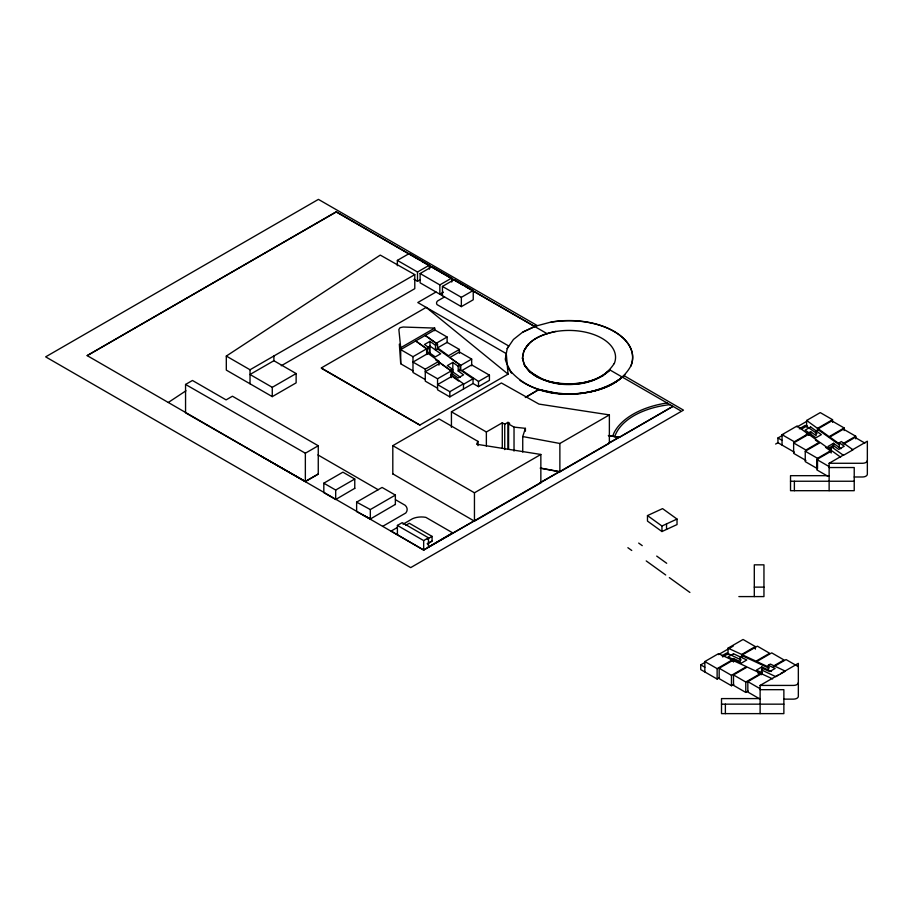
<?xml version="1.0" encoding="UTF-8"?>
<svg xmlns="http://www.w3.org/2000/svg" width="913" height="913" viewBox="0 0 913 913"><rect width="100%" height="100%" fill="white"/><g stroke="black" fill="none" stroke-linecap="round" stroke-linejoin="round"><path stroke-width="1.37" d="M444.551 296.93L437.589 300.948A7.03 4.051 0 0 0 437.076 304.622L508.724 345.993L507.206 348.595L505.425 358.444C503.919 360.658 517.66 382.695 508.199 368.122M522.498 358.295L523.822 350.752L528.399 344.235M522.738 452.061L522.738 436.551L525.409 428.345L514.03 427.113L508.575 423.974L508.575 449.367M392.807 474.03L392.807 445.658L439.085 418.941L477.956 441.39L476.597 444.243L540.85 454.457L540.85 482.829L474.452 521.163L392.807 473.87M399.346 344.133L400.704 363.648M614.244 363.454C598.574 388.173 562.157 388.527 537.757 377.103M555.869 331.362C544.182 333.873 530.647 338.209 524.849 349.519M528.148 344.589L528.627 343.893M609.873 369.993L604.942 374.216M580.314 393.594C596.463 391.346 612.828 386.325 624.891 374.878M609.393 370.53C586.545 389.748 543.965 390.33 524.621 365.371M602.443 376.145L609.393 370.37M511.04 371.682C536.753 400.396 587.687 400.134 618.58 379.876M458.2 366.261L452.825 362.427L447.37 365.577L452.586 369.309L452.586 374.033L458.109 377.982L463.564 374.832L458.2 370.998L458.2 366.261L460.095 364.972L437.532 348.834L437.532 344.11L425.264 335.436L436.186 343.311L447.108 337.011L447.108 342.683M458.2 370.998L460.095 369.697L460.095 364.972M808.633 435.239L810.527 433.937M168.323 402.462L185.955 390.787M296.132 373.554L272.268 387.329L250.025 374.49L273.889 360.715L296.132 373.554L296.132 382.855L272.268 396.63L226.31 370.107L226.31 356.07L380.264 255.092L414.787 274.63L414.787 288.668L281.238 365.771M525.42 397.36L538.796 389.474L558.961 393.686M525.42 397.52L538.796 389.623L551.988 392.784M534.801 326.58L336.258 211.793L87.169 355.614L423.666 550.048L452.574 532.793L425.857 517.363A14.471 8.354 0 0 0 412.585 518.687L403.044 524.199M418.884 259.657L336.258 211.953L87.169 355.614M397.36 265.706L397.36 260.388L409.252 253.529L429.384 265.158L429.384 269.141M185.556 384.453L192.449 380.47L226.093 399.883L232.438 396.219L318.26 445.761L318.26 474.132L305.353 481.585L185.556 412.824L185.556 384.453L305.353 453.213L318.26 445.761M397.36 260.388L417.503 272.017L429.384 265.158M226.31 356.07L250.025 369.765L414.787 274.63M442.44 295.721L442.44 286.42L454.332 279.549L473.242 290.471L473.242 299.772L461.35 306.631L420.117 282.825L420.117 273.523L432.009 266.664L451.73 278.054L451.73 282.037M413.943 279.264L417.503 281.318L419.877 279.949M420.117 273.523L439.849 284.913L451.73 278.054M436.015 292.012L417.789 302.534L506.281 353.628L508.062 374.136L419.832 425.07L321.559 368.338M443.41 292.16L439.849 294.214L439.849 284.913M442.44 286.42L461.35 297.33L473.242 290.471M412.984 370.895L400.704 363.796L400.704 347.727L434.714 328.087L434.714 330.734M437.532 348.834L435.49 350.021L435.49 345.297L429.966 341.348L424.511 344.498L429.418 348.013L429.418 352.738L427.375 353.913L427.375 349.188L415.712 340.948L426.633 348.823L426.633 354.506M427.786 347.328L429.966 346.073L440.705 353.753L435.25 356.903L428.802 352.292M447.108 337.011L434.828 329.913L400.704 349.611L412.984 356.709L426.633 348.823M427.375 349.188L429.418 348.013M435.49 345.297L437.532 344.11M425.264 369.16L438.913 361.274L428.003 353.399L412.984 362.073L425.264 369.16L425.264 381.143L437.555 388.23M459.399 349.462L448.477 355.762L437.555 347.887L447.108 342.364L459.399 349.462L459.399 353.354M452.586 369.309L450.543 370.484L435.478 359.722M437.555 378.769L451.205 370.895L440.283 363.009L425.264 371.682L437.555 378.769L437.555 389.805L449.835 396.904L473.048 383.506L478.503 386.656L489.425 380.356L489.425 375.152L471.679 364.903L462.126 370.416L478.503 381.451L489.425 375.152M460.757 370.781L460.757 365.383L471.679 359.071L471.679 365.828M452.586 374.033L450.543 375.22L458.646 381.018M449.835 391.7L463.484 383.814L452.563 375.939L437.555 384.601L449.835 391.7L449.835 396.904M463.484 384.293L473.048 378.769L460.095 369.697M318.26 473.973L305.353 481.425L260.399 455.77M354.769 488.318L335.687 499.502L323.818 492.643L323.818 483.182L342.9 472.169L354.769 479.017L354.769 488.478M451.433 427.33L451.433 411.809L501.397 382.969L538.944 404.082L609.37 414.901L609.37 443.273L559.874 471.85L540.348 468.198M323.818 483.182L335.687 490.041L354.769 479.017M395.363 504.398L370.324 519.006L356.629 511.588L356.629 502.127L382.079 487.439L395.363 495.097L395.363 504.558M451.433 411.809L486.367 431.986L502.287 422.799L504.729 424.214L507.97 422.342L509.694 423.324L508.575 423.974M356.629 502.127L370.324 509.557L395.363 495.097M382.775 526.276L405.794 512.992A14.266 8.24 0 0 0 405.269 505.357L395.432 499.673M397.406 534.881L397.406 525.42L402.211 522.647L428.482 537.814L428.425 547.229M397.087 527.634L391.118 531.081L423.666 550.048L672.949 406.342L619.402 437.384L608.457 435.672M405.771 525.317L409.332 523.263L432.077 536.388L432.077 541.124L427.33 543.863M392.807 445.658L474.452 492.792L540.85 454.457M522.738 436.551L559.874 443.478L609.37 414.901M397.406 525.42L423.666 540.587L428.482 537.814M427.33 539.126L432.077 536.388M427.33 543.703L432.077 540.964M559.304 471.736L540.256 482.578L540.85 482.829M782.042 434.668L797.049 426.006L807.971 433.88L794.321 441.766L782.042 434.668L782.042 445.076M806.613 426.987L806.613 420.482L820.262 412.608L832.542 419.695L832.542 422.297M794.321 452.163L777.944 442.714L777.944 437.978L783.662 434.679M797.049 426.953L807.617 420.847M799.274 428.825L805.243 425.367L817.032 433.618M775.628 444.049L777.944 442.714M801.283 429.236L807.206 425.812M806.259 434.2L810.618 431.678L816.142 435.627L816.142 430.902L818.196 429.715L839.047 444.631M817.523 430.97L817.523 428.368L832.542 419.695M793.637 442.942L808.656 434.28L819.577 442.154L805.928 450.041L793.637 442.942L793.637 453.35L805.928 460.437M844.148 427.969L829.13 436.642L818.208 428.756L831.857 420.882L844.148 427.969L844.148 430.571M805.243 451.216L820.262 442.554L831.172 450.429L817.523 458.315L805.243 451.216L805.243 461.624L817.523 468.711L817.523 458.315M840.999 448.682L833.489 443.307L828.023 446.457L831.252 448.762M831.195 446.64L833.238 445.453L838.762 449.401L844.228 446.252L839.309 442.737L841.364 441.561L853.016 449.801L843.464 455.313L831.195 446.64L831.172 453.031M843.041 443.581L855.743 436.243L855.743 438.845M827.897 476.278L816.85 469.898L816.85 459.49L831.857 450.828L840.599 457.128M843.692 443.992L855.07 437.43L864.896 443.102M829.13 490.692L829.13 463.279L843.464 455.005M851.829 450.177L867.35 441.207L867.35 474.201A4.827 2.785 0 0 1 862.523 476.985L854.18 476.985M704.836 661.548L718.485 653.662L732.135 659.962L717.127 668.636L704.836 661.548L704.836 671.945M728.049 654.644L728.049 648.15L743.056 639.477L755.348 646.575L755.348 649.166M719.433 677.708L717.127 679.044L700.739 669.583L700.739 664.858L705.623 662.039M718.485 654.61L733.242 646.084M721.898 655.785L726.68 653.035L741.196 659.951M722.628 656.949L728.563 653.525M731.324 659.768L733.504 658.501L740.158 661.605L740.158 656.869L742.395 655.785L769.066 668.213M728.049 648.15L741.698 654.45L755.348 646.575M719.17 668.248L732.819 660.361L746.469 666.661L731.461 675.335L719.17 668.248L719.17 678.644L731.461 685.731L733.767 684.408M742.372 654.849L757.391 646.176L769.67 653.274L756.021 661.149L742.372 654.849L742.372 657.44M732.842 661.297L734.885 660.11M733.504 674.935L747.154 667.061L760.803 673.36L745.784 682.034L733.504 674.935L733.504 685.343L745.784 692.431L748.101 691.107M771.508 671.489L761.83 666.969L756.375 670.131L762.412 672.949M768.29 669.982L768.29 665.257L770.344 664.071L785.374 671.158L775.822 676.67L761.545 669.948L761.545 674.673L757.801 672.927M761.545 669.948L763.588 668.761L769.67 671.603L775.137 668.442L768.29 665.257M773.768 665.874L784.005 659.962L771.725 652.875L756.706 661.548L769.123 667.277M760.118 699.13L747.838 692.043L747.838 681.634L761.488 673.76L772.649 678.918M773.345 666.912L786.059 659.574L798.339 666.661M760.118 713.624L760.118 685.423L778.036 675.084M780.421 673.703L798.339 663.352L798.339 696.345A4.827 2.785 0 0 1 793.511 699.13L783.799 699.13M535.851 325.93L522.921 331.955L513.437 339.465L507.206 348.595M522.921 332.115L535.851 326.089L551.041 322.049A63.636 36.737 0 0 1 630.86 365.93C619.379 386.952 593.37 393.001 571.15 393.971C553.438 393.857 534.47 390.433 520.011 380.401M547.48 381.212C565.033 385.343 586.043 385.16 602.717 375.825M647.477 515.583L662.553 508.621L677.024 519.063L677.024 524.576L661.948 531.537L647.477 521.095L647.477 515.583L661.948 526.025L661.948 531.537M661.948 526.025L677.024 519.063M593.267 380.23L582.54 383.004L570.956 384.133M570.545 384.122L565.798 383.882M580.314 393.435L573.216 394.096L558.961 393.526M566.071 393.971L573.216 393.937M829.13 463.279L862.523 463.279A4.827 2.785 0 0 0 867.35 460.494M829.13 467.536L854.226 467.536L854.226 490.692L790.521 490.692L790.521 475.673L829.13 475.673M790.521 481.242L854.226 481.242M754.298 587.127L763.953 587.127M738.857 596.588L763.953 596.588L763.953 564.839L754.298 564.839L754.298 596.588M760.118 685.423L793.511 685.423A4.827 2.785 0 0 0 798.339 682.639M760.118 689.68L783.868 689.68L783.868 713.624L721.51 713.624L721.51 698.593L760.118 698.593M721.51 704.163L783.868 704.163M434.714 328.087L403.158 327.025L400.008 327.687L398.867 329.502L400.704 347.727M609.37 443.273L608.777 443.022L618.934 437.316M608.457 435.524L619.402 437.384M540.348 468.049L559.304 471.576M559.247 383.722C544.388 381.52 525.26 375.095 522.498 358.136C523.377 341.359 541.751 334.249 555.869 331.522A46.54 26.865 0 0 1 614.244 363.614M546.739 380.881L547.48 381.052M529.757 371.785L543.087 379.511M370.324 518.858L363.762 515.457M855.743 436.243L843.464 429.156L829.814 437.03L839.64 444.129M816.85 459.49L829.13 466.589M777.944 437.978L782.042 440.34M421.35 261.084L463.279 285.29M465.744 286.716L547.127 333.69M609.964 369.982L680.39 410.633M471.679 359.071L459.399 351.984L449.835 357.497L460.757 365.383M425.264 379.557L412.984 372.47L412.984 356.709M747.838 681.634L760.118 688.733M700.739 664.858L704.836 667.22M317.952 454.936L378.21 489.733M428.425 547.081L474.075 520.946M419.832 425.07L321.228 367.985L426.188 307.384L508.062 374.136M815.4 440.077L817.66 441.687M825.557 447.336L831.195 451.364M536.924 376.909L529.289 371.454L524.37 364.88M460.346 377.252L452.825 371.876L452.825 362.427M806.613 420.482L817.523 428.368M638.689 543.075L642.238 545.643M656.709 556.085L666.695 563.287M627.882 547.697L631.75 550.482M646.221 560.924L665.703 574.985M669.343 577.621L689.897 592.446M522.51 358.204L523.023 360.087M522.487 357.953L524.37 365.04M839.309 442.737L839.309 447.473M833.489 443.307L833.489 447.359M810.618 431.678L810.618 435.227M794.378 481.242L794.378 490.692M761.83 666.969L761.83 672.379M745.784 682.034L745.784 692.431M741.698 654.45L741.698 657.052M733.504 658.501L733.504 662.051M731.461 675.335L731.461 685.731M725.379 704.163L725.379 713.624M717.127 668.636L717.127 679.044M669.982 404.79L669.982 404.63A69.833 40.32 0 0 0 614.78 436.505L614.78 436.665M667.106 403.124L667.106 402.964A75.003 43.299 0 0 0 614.004 432.888L612.623 436.323M666.536 523.902L666.536 529.426M623.956 375.62L683.46 410.131L410.69 567.612L45.65 356.857L318.42 199.376L537.266 325.576M622.175 377.023C612.783 385.765 599.533 390.49 587.264 392.464M559.874 443.478L559.874 471.85M526.459 367.756L524.553 365.28M525.409 428.345L525.409 431.176M514.03 427.113L514.03 451.102M507.97 422.342L507.97 449.139M504.729 424.214L504.729 449.607M502.287 422.799L502.287 448.192M486.367 431.986L486.367 446.092M478.503 381.451L478.503 386.656M477.956 441.39L477.956 445.612M474.452 492.792L474.452 521.163M473.048 378.302L473.048 383.506M463.484 383.814L463.484 389.018M461.35 297.33L461.35 306.631M451.205 370.895L451.205 377.651M438.913 361.274L438.913 365.177M429.966 341.348L429.966 354.107M423.666 540.587L423.666 550.048M417.503 272.017L417.503 281.318M370.324 509.557L370.324 519.006M335.687 490.041L335.687 499.502M305.353 453.213L305.353 481.585M273.889 355.979L273.889 360.715M272.268 387.329L272.268 396.63M250.025 369.765L250.025 383.791M551.041 322.209A63.636 36.737 0 0 1 630.86 366.09M810.618 426.953L805.163 430.103L815.902 437.784L821.358 434.634L810.618 426.953M733.504 653.776L728.049 656.926L741.345 663.123L746.811 659.973L733.504 653.776"/></g></svg>
